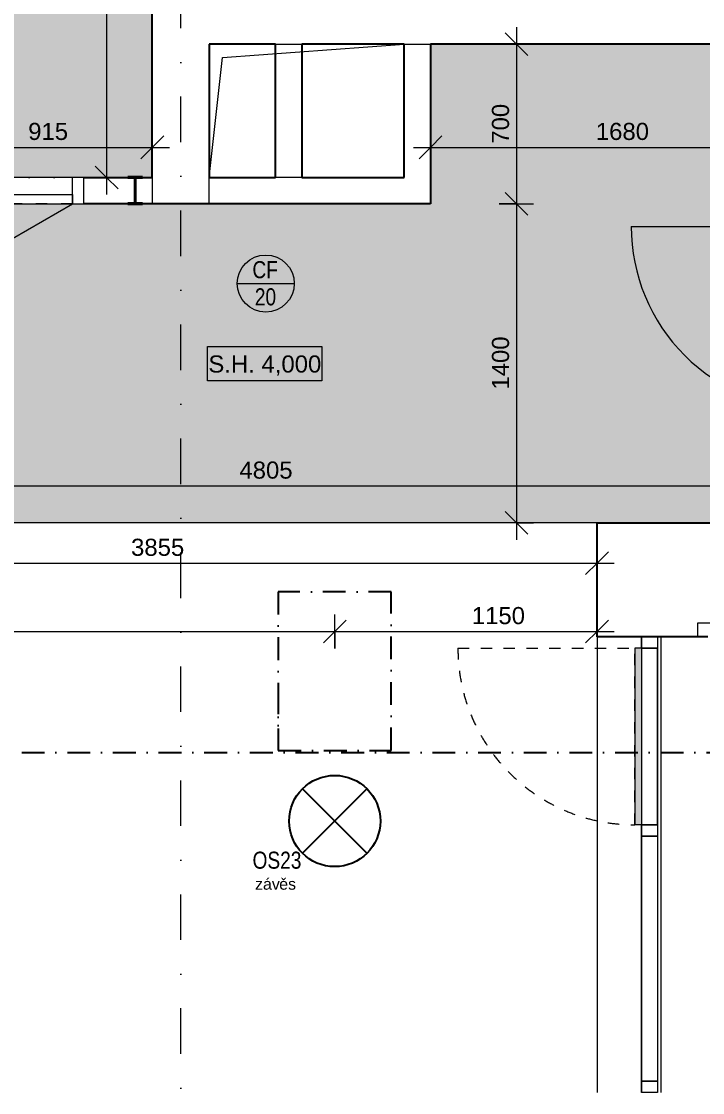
# Model space of a CAD drawing. Header units: millimetres. Extents: x -8397 to 42027, y -1655 to 57416.
# Drawn here: x -1628 to 1358, y 46078 to 50778 of the extents above; entities that cross this region are included whole.
import ezdxf

# ---------------------------------------------------------------- set-up
doc = ezdxf.new("R2010")
doc.units = ezdxf.units.MM
for name, pattern in [('HA_Dash_2mm-S1mm', [100, 50, -50]), ('HA_DashDot_10mm-S3mm', [500, 200, -150, 0, -150]), ('HA_DashDot_2_2mm-S0_6mm', [110, 50, -30, 0, -30]), ('HA_DashDot_4mm-S1mm', [200, 100, -50, 0, -50])]:
    doc.linetypes.add(name, pattern=pattern)
for name, color, linetype, lineweight in [('-UNDERLAY_A-FLOR-____-OTLN', 9, 'Continuous', 9), ('-UNDERLAY_A-GLAZ-CWMG-OTLN', 9, 'Continuous', 5), ('A-____-____-DIMS', 9, 'Continuous', 5), ('A-____-____-DIMS-50', 9, 'Continuous', 5), ('A-CLNG-____-IDEN', 9, 'Continuous', 9), ('A-CLNG-____-OTLN', 9, 'Continuous', 9), ('A-CLNG-____-PATT', 9, 'Continuous', 9), ('A-DETL-GENF-OTLN', 9, 'Continuous', 9), ('A-DOOR-____-MCUT', 9, 'HA_DashDot_2_2mm-S0_6mm', 9), ('A-DOOR-____-OTLN', 9, 'Continuous', 9), ('A-DOOR-FRAM-OTLN', 9, 'Continuous', 9), ('A-FLOR-____-MCUT', 9, 'Continuous', 25), ('A-FLOR-____-OTLN', 9, 'Continuous', 9), ('A-FLOR-____-OVHD', 9, 'HA_DashDot_4mm-S1mm', 25), ('A-GENM-____-OTLN', 9, 'Continuous', 9), ('A-GLAZ-CURT-MCUT', 9, 'Continuous', 5), ('A-GLAZ-CURT-OTLN', 9, 'Continuous', 5), ('A-GLAZ-CWMG-MCUT', 9, 'Continuous', 5), ('A-GLAZ-CWMG-OTLN', 9, 'Continuous', 5), ('A-WALL-____-MCUT', 9, 'Continuous', 25), ('A-WALL-____-OTLN', 9, 'Continuous', 9), ('E-LITE-EQPM-IDEN', 9, 'Continuous', 9), ('E-LITE-EQPM-OTLN', 9, 'Continuous', 9), ('G-____-____-DIMS', 9, 'Continuous', 5), ('G-____-____-TEXT', 9, 'Continuous', 5), ('I-WALL-____-MCUT', 9, 'Continuous', 25), ('S-COLS-____-MCUT', 9, 'Continuous', 25), ('S-COLS-____-OTLN', 9, 'Continuous', 9), ('S-GRID-____-OTLN', 9, 'Continuous', 5)]:
    doc.layers.add(name, color=color, linetype=linetype, lineweight=lineweight)
doc.styles.add('Arial_1', font='arial.ttf', dxfattribs={"height": 75})
doc.styles.add('Arial_2', font='arial.ttf', dxfattribs={"width": 0.8, "height": 75})
doc.styles.add('Arial_3', font='arial.ttf', dxfattribs={"height": 50})
doc.dimstyles.new('Inner_Dimensions', dxfattribs={"dimscale": 304.8, "dimtxt": 76.519455, "dimasz": 0.328084, "dimexe": 0.246063, "dimexo": 0.0625, "dimgap": 0.032808, "dimtad": 1, "dimdec": 0, "dimzin": 0, "dimdsep": 46, "dimtxsty": 'Arial_1', "dimblk1": 'OBLIQUE', "dimblk2": 'OBLIQUE', "dimsah": 1, "dimcen": 0.09, "dimdle": 0.246063, "dimazin": 0, "dimtfac": 1, "dimtdec": 4, "dimtix": 1, "dimtmove": 0, "dimatfit": 3, "dimfxl": 0.246063, "dimfxlon": 1, "dimtvp": 1, "dimtolj": 1, "dimtzin": 0, "dimlwd": 9, "dimlwe": 9, "dimarcsym": 2})
doc.dimstyles.new('Inner_Dimensions_1', dxfattribs={"dimscale": 304.8, "dimtxt": 76.519455, "dimasz": 0.328084, "dimexe": 0.246063, "dimexo": 0.0625, "dimgap": 0.032808, "dimtad": 1, "dimdec": 0, "dimzin": 0, "dimdsep": 46, "dimtxsty": 'Arial_1', "dimblk1": 'OBLIQUE', "dimblk2": 'OBLIQUE', "dimsah": 1, "dimcen": 0.09, "dimdle": 0.246063, "dimazin": 0, "dimtfac": 1, "dimtdec": 4, "dimtix": 1, "dimtmove": 2, "dimatfit": 3, "dimfxl": 0.246063, "dimfxlon": 1, "dimtvp": 1, "dimtolj": 1, "dimtzin": 0, "dimlwd": 9, "dimlwe": 9, "dimarcsym": 2})

# ---------------------------------------------------------------- blocks, each defined once
blk = doc.blocks.new('Obdélníková příčel - 50x70mm EXT-1514452-DPS_B - 3NP')
at = {"layer": '-UNDERLAY_A-GLAZ-CWMG-OTLN'}
for p, q in [((1090.7, 47202.6), (1160.7, 47202.6)), ((1090.7, 47202.6), (1090.7, 46127.7)), ((1160.7, 47202.6), (1160.7, 46127.7)), ((1160.7, 46127.7), (1090.7, 46127.7))]:
    blk.add_line(p, q, dxfattribs=at)
blk = doc.blocks.new('Obdélníková příčel - 50x70mm EXT-1514239-DPS_B - 3NP')
at = {"layer": '-UNDERLAY_A-GLAZ-CWMG-OTLN'}
for p, q in [((1090.7, 48027.7), (1160.7, 48027.7)), ((1090.7, 48027.7), (1090.7, 47252.7)), ((1160.7, 48027.7), (1160.7, 47252.7)), ((1160.7, 47252.7), (1090.7, 47252.7))]:
    blk.add_line(p, q, dxfattribs=at)
blk = doc.blocks.new('HA_DR_Double_Swing_Solid - In_BJ_1200x2100_800-1670814-DPS_B - 3NP')
at = {"layer": 'A-DOOR-____-MCUT'}
for p, q in [((-600, 57.5), (600, 57.5)), ((-600, -57.5), (600, -57.5))]:
    blk.add_line(p, q, dxfattribs=at)
at = {"layer": 'A-DOOR-____-OTLN', "lineweight": 5}
for p, q in [((600, 857.5), (600, 57.5)), ((-253.6, 257.5), (-600, 57.5))]:
    blk.add_line(p, q, dxfattribs=at)
at = {"layer": 'A-DOOR-____-OTLN'}
for p, q in [((-107.5, 65.5), (-107.5, 115)), ((-107.5, 115), (-5, 115)), ((-92.5, 100), (-92.5, 65.5)), ((-5, 100), (-92.5, 100)), ((-5, 100), (-5, 115)), ((-200, 57.5), (-600, 57.5)), ((-600, 17.5), (-600, 57.5)), ((-200, 17.5), (-200, 57.5)), ((600, 57.5), (-200, 57.5)), ((-200, 57.5), (-200, 17.5)), ((-70, 65.5), (-130, 65.5)), ((-130, 57.5), (-130, 65.5)), ((-70, 57.5), (-70, 65.5)), ((600, 57.5), (600, 17.5)), ((-200, 17.5), (-600, 17.5)), ((600, 17.5), (-200, 17.5)), ((-130, 9.5), (-130, 17.5)), ((-130, 9.5), (-70, 9.5)), ((-107.5, -40), (-107.5, 9.5)), ((-92.5, 9.5), (-92.5, -25)), ((-70, 9.5), (-70, 17.5)), ((-5, -40), (-107.5, -40)), ((-92.5, -25), (-5, -25)), ((-5, -40), (-5, -25))]:
    blk.add_line(p, q, dxfattribs=at)
at = {"layer": 'A-DOOR-____-OTLN', "lineweight": 5}
for centre, radius, start, end in [((600, 57.5), 800, 90, 180), ((-600, 57.5), 400, 360, 30)]:
    blk.add_arc(centre, radius, start, end, dxfattribs=at)
at = {"layer": 'A-DOOR-____-OTLN'}
for points in [[(-107.5, 115), (-107.5, 115), (-107.4, 114.9), (-106.9, 114.4), (-106.5, 114), (-106.1, 113.6), (-105.6, 113.1), (-105.2, 112.7), (-104.6, 112.1), (-103.9, 111.4), (-103.3, 110.8), (-102.9, 110.4), (-102.4, 109.9), (-101.9, 109.4), (-101.5, 109), (-101, 108.5), (-100.5, 108), (-100, 107.5), (-99.5, 107), (-99, 106.5), (-98.5, 106), (-98.1, 105.6), (-97.6, 105.1), (-97.1, 104.6), (-96.7, 104.2), (-96.2, 103.7), (-95.8, 103.3), (-95.3, 102.8), (-94.8, 102.3), (-94.4, 101.9), (-93.9, 101.4), (-93.5, 101), (-93.1, 100.6), (-92.6, 100.1), (-92.5, 100), (-92.5, 100)], [(-92.5, -25), (-92.5, -25), (-92.6, -25.1), (-93.1, -25.6), (-93.5, -26), (-93.9, -26.4), (-94.4, -26.9), (-94.8, -27.3), (-95.4, -27.9), (-96.1, -28.6), (-96.7, -29.2), (-97.1, -29.6), (-97.6, -30.1), (-98.1, -30.6), (-98.5, -31), (-99, -31.5), (-99.5, -32), (-100, -32.5), (-100.5, -33), (-101, -33.5), (-101.5, -34), (-101.9, -34.4), (-102.4, -34.9), (-102.9, -35.4), (-103.3, -35.8), (-103.8, -36.3), (-104.2, -36.7), (-104.7, -37.2), (-105.2, -37.7), (-105.6, -38.1), (-106.1, -38.6), (-106.5, -39), (-106.9, -39.4), (-107.4, -39.9), (-107.5, -40), (-107.5, -40)]]:
    blk.add_open_spline(points, degree=3, knots=[0, 0, 0, 0, 0.083333, 0.125, 0.166667, 0.208333, 0.229167, 0.25, 0.291667, 0.333333, 0.354167, 0.375, 0.395833, 0.416667, 0.4375, 0.458333, 0.479167, 0.5, 0.520833, 0.541667, 0.5625, 0.583333, 0.604167, 0.625, 0.645833, 0.666667, 0.6875, 0.708333, 0.75, 0.770833, 0.791667, 0.833333, 0.875, 0.916667, 1, 1, 1, 1], dxfattribs=at)
at = {"layer": 'A-DOOR-FRAM-OTLN'}
for p, q in [((-650, 57.5), (-650, -57.5)), ((-600, 57.5), (-650, 57.5)), ((-600, 57.5), (-600, -57.5)), ((600, -57.5), (600, 57.5)), ((600, 57.5), (650, 57.5)), ((650, 57.5), (650, -57.5)), ((-650, -57.5), (-600, -57.5)), ((-600, -57.5), (600, -57.5)), ((650, -57.5), (600, -57.5))]:
    blk.add_line(p, q, dxfattribs=at)
blk = doc.blocks.new('Systémový panel - Sklo-2105243-DPS_B - 3NP')
at = {"layer": 'A-GLAZ-CURT-MCUT'}
for p, q in [((-537.5, -70), (-537.5, 0)), ((-537.5, 0), (537.5, 0)), ((537.5, 0), (537.5, -70)), ((537.5, -70), (-537.5, -70))]:
    blk.add_line(p, q, dxfattribs=at)
blk = doc.blocks.new('Obdélníková příčel - 50x70mm EXT-1514236-DPS_B - 3NP')
at = {"layer": 'A-GLAZ-CWMG-OTLN'}
blk.add_line((1160.7, 47252.7), (1160.7, 48027.7), dxfattribs=at)
blk = doc.blocks.new('Obdélníková příčel - 50x70mm EXT-1863486-DPS_B - 3NP')
at = {"layer": 'A-GLAZ-CWMG-MCUT'}
for p, q in [((0, 70), (-50, 70)), ((-50, 70), (-50, 0)), ((0, 0), (0, 70)), ((-50, 0), (0, 0))]:
    blk.add_line(p, q, dxfattribs=at)
blk = doc.blocks.new('Obdélníková příčel - 50x70mm EXT-1863487-DPS_B - 3NP')
at = {"layer": 'A-GLAZ-CWMG-MCUT'}
for p, q in [((-50, 70), (0, 70)), ((-50, 0), (-50, 70)), ((0, 70), (0, 0)), ((0, 0), (-50, 0))]:
    blk.add_line(p, q, dxfattribs=at)
blk = doc.blocks.new('ABMV_CW_Single_Swing_Generic - Ex_Glass_SKLOPNE-2105244-DPS_B - 3NP')
at = {"layer": 'A-DOOR-____-OTLN'}
blk.add_hatch(color=256, dxfattribs=at).paths.add_polyline_path([(-387.5, 30), (-387.5, 0), (387.5, 0), (387.5, 30), (2.6, 30)])
at = {"layer": 'A-DOOR-____-OTLN', "linetype": 'HA_Dash_2mm-S1mm', "lineweight": 5}
for p in [(387.5, 805), (-387.5, 30)]:
    blk.add_line(p, (387.5, 30), dxfattribs=at)
at = {"layer": 'A-DOOR-____-OTLN'}
for p, q in [((387.5, 30), (-387.5, 30)), ((-387.5, 15), (-387.5, 30)), ((-387.5, 0), (-387.5, 15)), ((387.5, 0), (-387.5, 0)), ((387.5, 15), (387.5, 30)), ((387.5, 0), (387.5, 15))]:
    blk.add_line(p, q, dxfattribs=at)
at = {"layer": 'A-DOOR-____-OTLN', "linetype": 'HA_Dash_2mm-S1mm', "lineweight": 5}
blk.add_arc((387.5, 30), 775, 90, 180, dxfattribs=at)
blk = doc.blocks.new('Obdélníková příčel - 50x70mm EXT-1863484-DPS_B - 3NP')
at = {"layer": 'A-GLAZ-CWMG-MCUT'}
for p, q in [((25, 70), (-25, 70)), ((-25, 70), (-25, 0)), ((25, 0), (25, 70)), ((-25, 0), (25, 0))]:
    blk.add_line(p, q, dxfattribs=at)
blk = doc.blocks.new('HA_GM_Shaft_Rectangle - Default-2142529-DPS_B - 3NP')
at = {"layer": 'A-DETL-GENF-OTLN'}
for p, q in [((58.5, -58.5), (855, 0)), ((0, -585), (58.5, -58.5))]:
    blk.add_line(p, q, dxfattribs=at)
at = {"layer": 'A-GENM-____-OTLN'}
for p, q in [((0, -585), (0, 0)), ((0, 0), (855, 0)), ((855, 0), (855, -585)), ((855, -585), (0, -585))]:
    blk.add_line(p, q, dxfattribs=at)
blk = doc.blocks.new('HA_LF_GenericSymbol - OS23_pokoje-1609971-DPS_B - 3NP')
at = {"layer": 'E-LITE-EQPM-OTLN', "color": 11, "lineweight": 25}
for p, q in [((141.4, 141.4), (-141.4, -141.4)), ((-141.4, 141.4), (141.4, -141.4))]:
    blk.add_line(p, q, dxfattribs=at)
blk.add_circle((0, 0), 200, dxfattribs=at)
blk = doc.blocks.new('HA_sCO_I_Parallel - IPE 120-2045978-DPS_B - 3NP')
at = {"layer": 'S-COLS-____-MCUT'}
for p, q in [((32, 60), (-32, 60)), ((-32, 60), (-32, 55.6)), ((-32, 55.6), (-3.15, 55.6)), ((-3.15, 55.6), (-3.15, -55.6)), ((3.15, 55.6), (32, 55.6)), ((3.15, -55.6), (3.15, 55.6)), ((32, 55.6), (32, 60)), ((-32, -55.6), (-32, -60)), ((-3.15, -55.6), (-32, -55.6)), ((-32, -60), (32, -60)), ((32, -55.6), (3.15, -55.6)), ((32, -60), (32, -55.6))]:
    blk.add_line(p, q, dxfattribs=at)
blk = doc.blocks.new('VĚNEC B2-B3 - VĚNEC B2-B3-2159168-DPS_B - 3NP')
at = {"layer": 'A-FLOR-____-MCUT'}
for p, q in [((895.7, 45510), (895.7, 45781.1)), ((895.7, 45781.1), (1255.7, 45781.1)), ((1255.7, 45781.1), (1255.7, 45510)), ((1255.7, 45510), (895.7, 45510))]:
    blk.add_line(p, q, dxfattribs=at)
at = {"layer": 'A-FLOR-____-OTLN'}
for p, q in [((895.7, 48077.7), (895.7, 46077.7)), ((1175.7, 48077.7), (1175.7, 46077.7))]:
    blk.add_line(p, q, dxfattribs=at)
blk = doc.blocks.new('DIMBLOCK10-DPS_B - 3NP')
at = {"layer": 'A-____-____-DIMS-50', "lineweight": 9}
for p, q in [((-4538.8, 48025.9), (-4538.8, 48175.9)), ((-254.3, 48025.9), (-254.3, 48175.9)), ((-4538.8, 48100.9), (-4488.8, 48150.9)), ((-254.3, 48100.9), (-204.3, 48150.9)), ((-4538.8, 48100.9), (-4588.8, 48050.9)), ((-4538.8, 48100.9), (-254.3, 48100.9)), ((-4538.8, 48100.9), (-4538.8, 48025.9)), ((-254.3, 48100.9), (-304.3, 48050.9)), ((-254.3, 48100.9), (-254.3, 48025.9))]:
    blk.add_line(p, q, dxfattribs=at)
at = {"layer": 'A-____-____-DIMS-50', "color": 0, "lineweight": 9, "insert": (-2511.9, 48208.2), "char_height": 75, "width": 276.883, "attachment_point": 1, "line_spacing_factor": 0.941778, "style": 'Arial_1'}
blk.add_mtext('4285', dxfattribs=at)
blk = doc.blocks.new('_Oblique')
at = {"color": 0, "linetype": 'ByBlock', "lineweight": -2}
blk.add_line((-0.5, -0.5), (0.5, 0.5), dxfattribs=at)
blk = doc.blocks.new('DIMBLOCK11-DPS_B - 3NP')
at = {"layer": 'A-____-____-DIMS-50', "lineweight": 9}
for p, q in [((-254.3, 48025.9), (-254.3, 48175.9)), ((895.7, 48175.9), (895.7, 48025.9)), ((895.7, 48100.9), (895.7, 48175.9)), ((-254.3, 48100.9), (-204.3, 48150.9)), ((895.7, 48100.9), (945.7, 48150.9)), ((-254.3, 48100.9), (-304.3, 48050.9)), ((-254.3, 48100.9), (970.7, 48100.9)), ((-254.3, 48100.9), (-254.3, 48025.9)), ((895.7, 48100.9), (845.7, 48050.9))]:
    blk.add_line(p, q, dxfattribs=at)
at = {"layer": 'A-____-____-DIMS-50', "color": 0, "lineweight": 9, "insert": (346.6, 48208.2), "char_height": 75, "width": 276.883, "attachment_point": 1, "line_spacing_factor": 0.941778, "style": 'Arial_1'}
blk.add_mtext('1150', dxfattribs=at)
blk = doc.blocks.new('Spot Elevations - Generic-448778-DPS_B - 3NP')
at = {"layer": 'G-____-____-DIMS', "lineweight": 9}
for p, q in [((-5, 0), (-5, 3)), ((-5, 3), (5, 3)), ((5, 3), (5, 0)), ((5, 0), (-5, 0))]:
    blk.add_line(p, q, dxfattribs=at)
blk = doc.blocks.new('DIMBLOCK71-DPS_B - 3NP')
at = {"layer": 'A-____-____-DIMS-50', "lineweight": 9}
for p, q in [((-1969, 50300.2), (-1969, 50150.2)), ((-1969, 50225.2), (-1969, 50300.2)), ((-1054.3, 50300.2), (-1054.3, 50150.2)), ((-1054.3, 50225.2), (-1054.3, 50300.2)), ((-1969, 50225.2), (-1919, 50275.2)), ((-1054.3, 50225.2), (-1004.3, 50275.2)), ((-1969, 50225.2), (-2019, 50175.2)), ((-1969, 50225.2), (-979.3, 50225.2)), ((-1054.3, 50225.2), (-1104.3, 50175.2))]:
    blk.add_line(p, q, dxfattribs=at)
at = {"layer": 'A-____-____-DIMS-50', "color": 0, "lineweight": 9, "insert": (-1598.2, 50332.6), "char_height": 75, "width": 207.662, "attachment_point": 1, "line_spacing_factor": 0.941778, "style": 'Arial_1'}
blk.add_mtext('915', dxfattribs=at)
blk = doc.blocks.new('DIMBLOCK101-DPS_B - 3NP')
at = {"layer": 'A-____-____-DIMS-50', "lineweight": 9}
for p, q in [((-2959.3, 48475.6), (-2959.3, 48325.6)), ((-2959.3, 48400.6), (-2959.3, 48475.6)), ((895.7, 48475.6), (895.7, 48325.6)), ((895.7, 48400.6), (895.7, 48475.6)), ((-2959.3, 48400.6), (-2909.3, 48450.6)), ((895.7, 48400.6), (945.7, 48450.6)), ((-3034.3, 48400.6), (970.7, 48400.6)), ((-2959.3, 48400.6), (-3009.3, 48350.6)), ((895.7, 48400.6), (845.7, 48350.6))]:
    blk.add_line(p, q, dxfattribs=at)
at = {"layer": 'A-____-____-DIMS-50', "color": 0, "lineweight": 9, "insert": (-1147.2, 48507.9), "char_height": 75, "width": 276.883, "attachment_point": 1, "line_spacing_factor": 0.941778, "style": 'Arial_1'}
blk.add_mtext('3855', dxfattribs=at)
blk = doc.blocks.new('DIMBLOCK102-DPS_B - 3NP')
at = {"layer": 'A-____-____-DIMS-50', "lineweight": 9}
for p, q in [((-2959.3, 48814.3), (-2959.3, 48664.3)), ((-2959.3, 48739.3), (-2959.3, 48814.3)), ((-2959.3, 48739.3), (-2909.3, 48789.3)), ((1845.7, 48814.3), (1845.7, 48664.3)), ((1845.7, 48739.3), (1845.7, 48814.3)), ((1845.7, 48739.3), (1895.7, 48789.3)), ((-3034.3, 48739.3), (1920.7, 48739.3)), ((-2959.3, 48739.3), (-3009.3, 48689.3)), ((1845.7, 48739.3), (1795.7, 48689.3))]:
    blk.add_line(p, q, dxfattribs=at)
at = {"layer": 'A-____-____-DIMS-50', "color": 0, "lineweight": 9, "insert": (-672.2, 48846.6), "char_height": 75, "width": 276.883, "attachment_point": 1, "line_spacing_factor": 0.941778, "style": 'Arial_1'}
blk.add_mtext('4805', dxfattribs=at)
blk = doc.blocks.new('DIMBLOCK103-DPS_B - 3NP')
at = {"layer": 'A-____-____-DIMS-50', "lineweight": 9}
for p, q in [((542.2, 50677.7), (492.2, 50727.7)), ((542.2, 50752.7), (542.2, 49977.7)), ((617.2, 50677.7), (467.2, 50677.7)), ((542.2, 50677.7), (592.2, 50627.7)), ((542.2, 50677.7), (617.2, 50677.7)), ((542.2, 49977.7), (492.2, 50027.7)), ((467.2, 49977.7), (617.2, 49977.7)), ((542.2, 49977.7), (467.2, 49977.7)), ((542.2, 49977.7), (592.2, 49927.7))]:
    blk.add_line(p, q, dxfattribs=at)
at = {"layer": 'A-____-____-DIMS-50', "color": 0, "lineweight": 9, "insert": (434.8, 50241.2), "char_height": 75, "width": 207.662, "attachment_point": 1, "rotation": 90, "line_spacing_factor": 0.941778, "style": 'Arial_1'}
blk.add_mtext('700', dxfattribs=at)
blk = doc.blocks.new('DIMBLOCK104-DPS_B - 3NP')
at = {"layer": 'A-____-____-DIMS-50', "lineweight": 9}
for p, q in [((542.2, 49977.7), (492.2, 50027.7)), ((467.2, 49977.7), (617.2, 49977.7)), ((542.2, 49977.7), (467.2, 49977.7)), ((542.2, 49977.7), (542.2, 48502.7)), ((542.2, 49977.7), (592.2, 49927.7)), ((542.2, 48577.7), (492.2, 48627.7)), ((617.2, 48577.7), (467.2, 48577.7)), ((542.2, 48577.7), (592.2, 48527.7)), ((542.2, 48577.7), (617.2, 48577.7))]:
    blk.add_line(p, q, dxfattribs=at)
at = {"layer": 'A-____-____-DIMS-50', "color": 0, "lineweight": 9, "insert": (434.8, 49162.4), "char_height": 75, "width": 276.883, "attachment_point": 1, "rotation": 90, "line_spacing_factor": 0.941778, "style": 'Arial_1'}
blk.add_mtext('1400', dxfattribs=at)
blk = doc.blocks.new('DIMBLOCK105-DPS_B - 3NP')
at = {"layer": 'A-____-____-DIMS-50', "lineweight": 9}
for p, q in [((165.7, 50300.2), (165.7, 50150.2)), ((165.7, 50225.2), (165.7, 50300.2)), ((1845.7, 50300.2), (1845.7, 50150.2)), ((1845.7, 50225.2), (1845.7, 50300.2)), ((165.7, 50225.2), (215.7, 50275.2)), ((1845.7, 50225.2), (1895.7, 50275.2)), ((90.7, 50225.2), (1920.7, 50225.2)), ((165.7, 50225.2), (115.7, 50175.2)), ((1845.7, 50225.2), (1795.7, 50175.2))]:
    blk.add_line(p, q, dxfattribs=at)
at = {"layer": 'A-____-____-DIMS-50', "color": 0, "lineweight": 9, "insert": (890.3, 50332.6), "char_height": 75, "width": 276.883, "attachment_point": 1, "line_spacing_factor": 0.941778, "style": 'Arial_1'}
blk.add_mtext('1680', dxfattribs=at)
blk = doc.blocks.new('HA_Tag_Ceiling - Group _ Type Mark-1728985-DPS_B - 3NP')
at = {"layer": 'A-CLNG-____-IDEN'}
blk.add_line((-2.5, 0), (2.5, 0), dxfattribs=at)
blk.add_circle((0, 0), 2.5, dxfattribs=at)
blk = doc.blocks.new('DIMBLOCK112-DPS_B - 3NP')
at = {"layer": 'A-____-____-DIMS-50', "lineweight": 9}
for p, q in [((-1254.2, 52187.7), (-1254.2, 50017.7)), ((-1254.2, 52112.7), (-1304.2, 52162.7)), ((-1179.2, 52112.7), (-1329.2, 52112.7)), ((-1254.2, 52112.7), (-1204.2, 52062.7)), ((-1254.2, 52112.7), (-1179.2, 52112.7)), ((-1254.2, 50092.7), (-1304.2, 50142.7)), ((-1179.2, 50092.7), (-1329.2, 50092.7)), ((-1254.2, 50092.7), (-1204.2, 50042.7)), ((-1254.2, 50092.7), (-1179.2, 50092.7))]:
    blk.add_line(p, q, dxfattribs=at)
at = {"layer": 'A-____-____-DIMS-50', "color": 0, "lineweight": 9, "insert": (-1361.6, 50987.4), "char_height": 75, "width": 276.883, "attachment_point": 1, "rotation": 90, "line_spacing_factor": 0.941778, "style": 'Arial_1'}
blk.add_mtext('2020', dxfattribs=at)

msp = doc.modelspace()

# ---------------------------------------------------------------- hatches: boundary and pattern name
at = {"layer": 'A-CLNG-____-PATT'}
for points in [[(-2959.3, 50092.7), (-1161.3, 50092.7), (-1161.3, 50095.2), (-1097.3, 50095.2), (-1097.3, 50092.7), (-1054.3, 50092.7), (-1054.3, 52112.7), (-1097.3, 52112.7), (-1097.3, 52110.2), (-1161.3, 52110.2), (-1161.3, 52112.7), (-2959.3, 52112.7), (-2959.3, 50241.3)], [(1845.7, 48577.7), (1845.7, 49147.7), (1837.7, 49147.7), (1837.7, 49170.2), (1788.2, 49170.5), (1788.4, 49272.7), (1803.2, 49272.7), (1803.2, 49185.2), (1837.7, 49185.7), (1837.7, 49207.7), (1845.7, 49207.7), (1845.7, 50677.7), (165.7, 50677.7), (165.7, 49977.7), (-1097.3, 49977.7), (-1097.3, 49975.2), (-1161.3, 49975.2), (-1161.3, 49977.7), (-1874.3, 49977.7), (-1874.3, 49969.7), (-1896.8, 49969.7), (-1897.1, 49920.2), (-1999.3, 49920.5), (-1999.3, 49935.2), (-1911.8, 49935.2), (-1911.8, 49969.7), (-1934.3, 49969.7), (-1934.3, 49977.7), (-2959.3, 49977.7), (-2959.3, 48577.7), (1408.2, 48577.7)]]:
    msp.add_hatch(color=256, dxfattribs=at).paths.add_polyline_path(points)

# ---------------------------------------------------------------- linework, layer by layer
at = {"layer": '-UNDERLAY_A-FLOR-____-OTLN'}
for p, q in [((1960.7, 48137.7), (1335.7, 48137.7)), ((1335.7, 48077.7), (1090.7, 48077.7)), ((1090.7, 48077.7), (1090.7, 48027.7)), ((1335.7, 48077.7), (1335.7, 48077.7)), ((1090.7, 47252.7), (1090.7, 47202.6)), ((1090.7, 46127.7), (1090.7, 46077.7))]:
    msp.add_line(p, q, dxfattribs=at)
at = {"layer": 'A-CLNG-____-OTLN'}
msp.add_line((895.7, 48577.7), (-2959.3, 48577.7), dxfattribs=at)
at = {"layer": 'A-FLOR-____-OTLN'}
msp.add_line((1175.7, 48077.7), (1175.7, 46077.7), dxfattribs=at)
at = {"layer": 'A-FLOR-____-OVHD'}
for p, q in [((-6.6, 48275.5), (-502, 48275.5)), ((-502, 48275.5), (-502, 47579.1)), ((-6.6, 47579.1), (-6.6, 48275.5)), ((-502, 47838), (-502, 47579.1)), ((-6.6, 47579.1), (-6.6, 47838)), ((-6829.3, 47569.3), (21170.7, 47569.3)), ((-502, 47579.1), (-6.6, 47579.1))]:
    msp.add_line(p, q, dxfattribs=at)
at = {"layer": 'A-WALL-____-MCUT', "lineweight": 9}
for p, q in [((-514.3, 50677.7), (-399.3, 50677.7)), ((50.7, 50677.7), (165.7, 50677.7)), ((-1054.3, 50092.7), (-1054.3, 49977.7)), ((-804.3, 49977.7), (-804.3, 50092.7)), ((1335.7, 48137.7), (1335.7, 48077.7))]:
    msp.add_line(p, q, dxfattribs=at)
at = {"layer": 'A-WALL-____-MCUT'}
for p, q in [((895.7, 48577.7), (1845.7, 48577.7)), ((895.7, 48077.7), (895.7, 48577.7)), ((1380.7, 48077.7), (895.7, 48077.7))]:
    msp.add_line(p, q, dxfattribs=at)
at = {"layer": 'A-WALL-____-OTLN'}
msp.add_line((895.7, 48077.7), (895.7, 46077.7), dxfattribs=at)
at = {"layer": 'I-WALL-____-MCUT'}
for p, q in [((-1054.3, 50092.7), (-1054.3, 51057.7)), ((-514.3, 50677.7), (-804.3, 50677.7)), ((-804.3, 50677.7), (-804.3, 50092.7)), ((-514.3, 50092.7), (-514.3, 50677.7)), ((-399.3, 50677.7), (-399.3, 50092.7)), ((50.7, 50677.7), (-399.3, 50677.7)), ((50.7, 50092.7), (50.7, 50677.7)), ((165.7, 50677.7), (165.7, 49977.7)), ((1845.7, 50677.7), (165.7, 50677.7)), ((-1354.3, 50092.7), (-1161.3, 50092.7)), ((-1097.3, 50092.7), (-1054.3, 50092.7)), ((-804.3, 50092.7), (-514.3, 50092.7)), ((-399.3, 50092.7), (50.7, 50092.7)), ((-1161.3, 49977.7), (-1354.3, 49977.7)), ((165.7, 49977.7), (-1097.3, 49977.7))]:
    msp.add_line(p, q, dxfattribs=at)
at = {"layer": 'S-GRID-____-OTLN', "linetype": 'HA_DashDot_10mm-S3mm', "lineweight": 9}
msp.add_line((-929.3, 37745.7), (-929.3, 55816), dxfattribs=at)

# ---------------------------------------------------------------- block references
at = {"layer": '-UNDERLAY_A-GLAZ-CWMG-OTLN'}
for name in ['Obdélníková příčel - 50x70mm EXT-1514239-DPS_B - 3NP', 'Obdélníková příčel - 50x70mm EXT-1514452-DPS_B - 3NP']:
    msp.add_blockref(name, (0, 0), dxfattribs=at)
at = {"layer": 'A-CLNG-____-IDEN', "xscale": 49.99999999999998, "yscale": 49.99999999999998, "zscale": 49.99999999999998}
msp.add_blockref('HA_Tag_Ceiling - Group _ Type Mark-1728985-DPS_B - 3NP', (-556.8, 49627.7), dxfattribs=at)
at = {"layer": 'A-DOOR-____-OTLN'}
for name, p, rotation in [('HA_DR_Double_Swing_Solid - In_BJ_1200x2100_800-1670814-DPS_B - 3NP', (-2004.3, 50035.2), 180), ('HA_DR_Double_Swing_Solid - In_BJ_1200x2100_800-1670814-DPS_B - 3NP', (1903.2, 49277.7), 90.00000000000018), ('ABMV_CW_Single_Swing_Generic - Ex_Glass_SKLOPNE-2105244-DPS_B - 3NP', (1090.7, 47640.2), 90.00000000000038)]:
    msp.add_blockref(name, p, dxfattribs=dict(at, rotation=rotation))
at = {"layer": 'A-FLOR-____-OTLN'}
msp.add_blockref('VĚNEC B2-B3 - VĚNEC B2-B3-2159168-DPS_B - 3NP', (0, 0), dxfattribs=at)
at = {"layer": 'A-GENM-____-OTLN', "lineweight": 5}
msp.add_blockref('HA_GM_Shaft_Rectangle - Default-2142529-DPS_B - 3NP', (-804.3, 50677.7), dxfattribs=at)
at = {"layer": 'A-GLAZ-CURT-OTLN', "rotation": 90.00000000000038}
msp.add_blockref('Systémový panel - Sklo-2105243-DPS_B - 3NP', (1090.7, 46665.2), dxfattribs=at)
at = {"layer": 'A-GLAZ-CWMG-OTLN', "extrusion": (0, 0, -1), "rotation": 89.99999999999962}
for name, p in [('Obdélníková příčel - 50x70mm EXT-1863486-DPS_B - 3NP', (-1090.7, 48077.7)), ('Obdélníková příčel - 50x70mm EXT-1863484-DPS_B - 3NP', (-1090.7, 47227.7))]:
    msp.add_blockref(name, p, dxfattribs=at)
at = {"layer": 'A-GLAZ-CWMG-OTLN'}
msp.add_blockref('Obdélníková příčel - 50x70mm EXT-1514236-DPS_B - 3NP', (0, 0), dxfattribs=at)
at = {"layer": 'A-GLAZ-CWMG-OTLN', "rotation": 270.0000000000004}
msp.add_blockref('Obdélníková příčel - 50x70mm EXT-1863487-DPS_B - 3NP', (1090.7, 46077.7), dxfattribs=at)
at = {"layer": 'E-LITE-EQPM-OTLN', "color": 11, "lineweight": 25}
msp.add_blockref('HA_LF_GenericSymbol - OS23_pokoje-1609971-DPS_B - 3NP', (-254.3, 47269.3), dxfattribs=at)
at = {"layer": 'G-____-____-DIMS', "lineweight": 9, "xscale": 49.99999999999998, "yscale": 49.99999999999998, "zscale": 49.99999999999998}
msp.add_blockref('Spot Elevations - Generic-448778-DPS_B - 3NP', (-561.5, 49201.2), dxfattribs=at)
at = {"layer": 'S-COLS-____-OTLN', "rotation": 180}
msp.add_blockref('HA_sCO_I_Parallel - IPE 120-2045978-DPS_B - 3NP', (-1129.3, 50035.2), dxfattribs=at)

# ---------------------------------------------------------------- texts
at = {"layer": 'A-CLNG-____-IDEN', "lineweight": 5, "char_height": 75, "attachment_point": 1, "style": 'Arial_2'}
for s, insert, width in [('CF', (-615.2, 49725.9), 137.89), ('20', (-604.6, 49606.8), 115.443)]:
    msp.add_mtext(s, dxfattribs=dict(at, insert=insert, width=width))
at = {"layer": 'E-LITE-EQPM-IDEN', "lineweight": 5, "insert": (-614.7, 47134.9), "char_height": 75, "width": 262.953, "attachment_point": 1, "style": 'Arial_2'}
msp.add_mtext('OS23', dxfattribs=at)
at = {"layer": 'G-____-____-DIMS', "lineweight": 9, "insert": (-808.3, 49312.1), "char_height": 75, "width": 592.246, "attachment_point": 1, "line_spacing_factor": 0.941778, "style": 'Arial_1'}
msp.add_mtext('S.H. 4,000', dxfattribs=at)
at = {"layer": 'G-____-____-TEXT', "color": 11, "lineweight": 9, "char_height": 50, "attachment_point": 1, "style": 'Arial_3'}
for s, insert, width in [('záv', (-603.7, 47017.9), 128.27), ('ěs', (-497.8, 47017.9), 92.194)]:
    msp.add_mtext(s, dxfattribs=dict(at, insert=insert, width=width))

# ---------------------------------------------------------------- dimensions: what is measured, and where the dimension line sits
at = {"layer": 'A-____-____-DIMS', "lineweight": 9}
for base, p1, p2, override, picture, middle in [((-1254.2, 50092.7), (-1179.2, 52112.7), (-1179.2, 50092.7), {"dimpost": '<>', "dimfxl": 2020}, 'DIMBLOCK112-DPS_B - 3NP', (-1302.5, 51102.7)), ((542.2, 49977.7), (617.2, 50677.7), (467.2, 49977.7), {"dimpost": '<>', "dimfxl": 715.891053}, 'DIMBLOCK103-DPS_B - 3NP', (493.9, 50327.7)), ((542.2, 48577.7), (467.2, 49977.7), (617.2, 48577.7), {"dimpost": '<>', "dimfxl": 1408.012784}, 'DIMBLOCK104-DPS_B - 3NP', (493.9, 49277.7))]:
    dim = msp.add_linear_dim(base=base, p1=p1, p2=p2, angle=90, dimstyle='Inner_Dimensions', override=override, dxfattribs=at)
    dim.commit()
    dim.dimension.update_dxf_attribs({"geometry": picture, "text_midpoint": middle})
for base, p1, p2, override, picture, middle in [((-1054.3, 50225.2), (-1969, 50300.2), (-1054.3, 50300.2), {"dimpost": '<>', "dimfxl": 914.719424}, 'DIMBLOCK71-DPS_B - 3NP', (-1511.7, 50273.5)), ((1845.7, 50225.2), (165.7, 50300.2), (1845.7, 50300.2), {"dimpost": '<>', "dimfxl": 1680}, 'DIMBLOCK105-DPS_B - 3NP', (1005.7, 50273.5)), ((1845.7, 48739.3), (-2959.3, 48814.3), (1845.7, 48814.3), {"dimpost": '<>', "dimfxl": 4805}, 'DIMBLOCK102-DPS_B - 3NP', (-556.8, 48787.6)), ((895.7, 48400.6), (-2959.3, 48475.6), (895.7, 48475.6), {"dimpost": '<>', "dimfxl": 3855}, 'DIMBLOCK101-DPS_B - 3NP', (-1031.8, 48448.9)), ((-254.3101, 48100.8578), (-4538.811, 48025.8578), (-254.3101, 48025.8578), {"dimpost": '<>', "dimfxl": 4284.500936}, 'DIMBLOCK10-DPS_B - 3NP', (-2396.5606, 48149.1508))]:
    dim = msp.add_linear_dim(base=base, p1=p1, p2=p2, dimstyle='Inner_Dimensions', override=override, dxfattribs=at)
    dim.commit()
    dim.dimension.update_dxf_attribs({"geometry": picture, "text_midpoint": middle})
dim = msp.add_linear_dim(base=(895.7, 48100.9), p1=(-254.3, 48025.9), p2=(895.7, 48175.9), dimstyle='Inner_Dimensions_1', override={"dimpost": '<>', "dimfxl": 1159.74135}, dxfattribs=at)
dim.commit()
dim.dimension.update_dxf_attribs({"geometry": 'DIMBLOCK11-DPS_B - 3NP', "text_midpoint": (485.1, 48158.2), "dimtype": 160})

doc.saveas('drawing.dxf')
